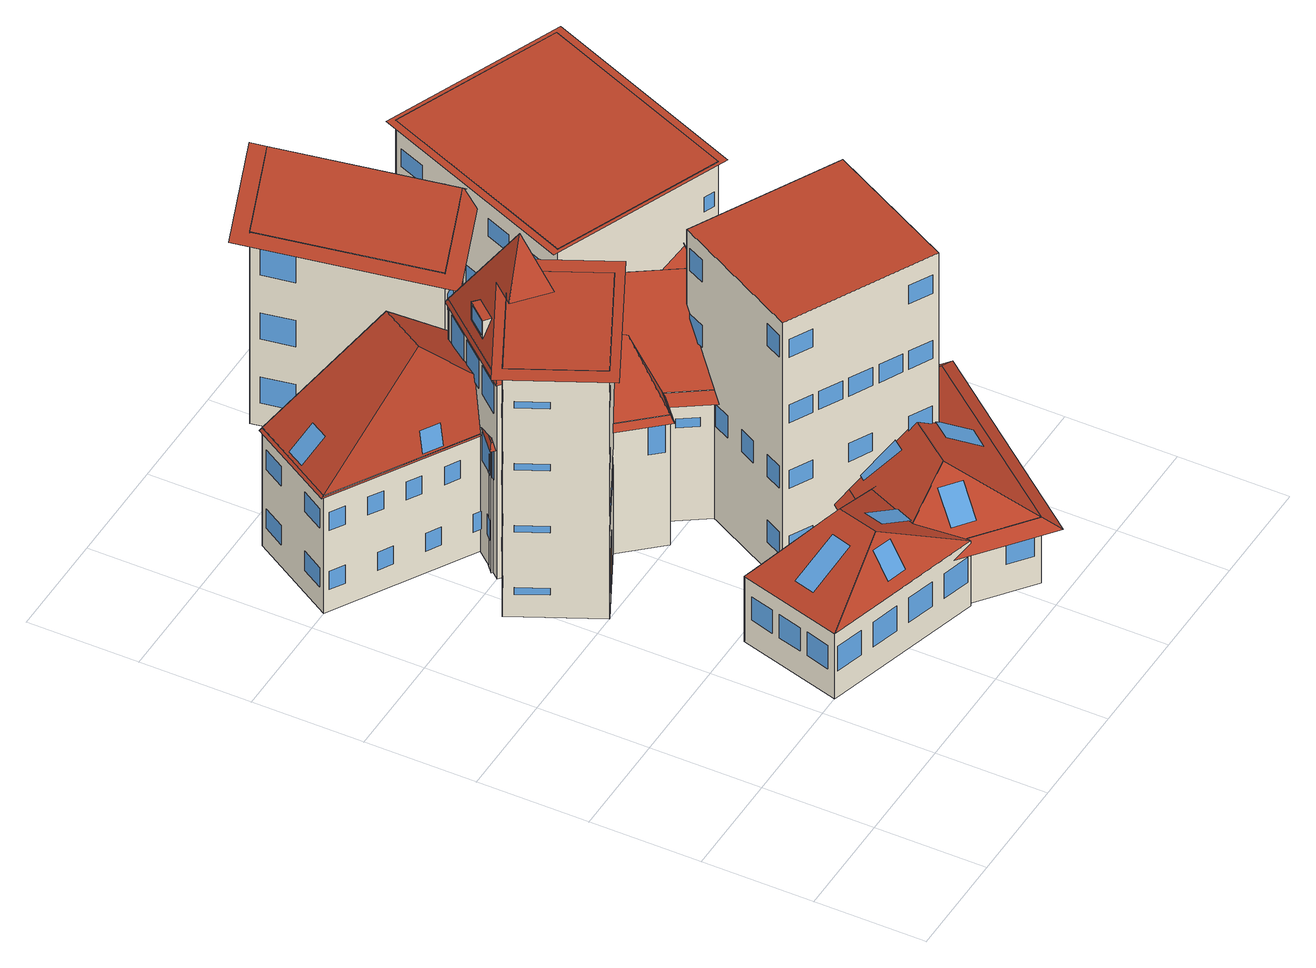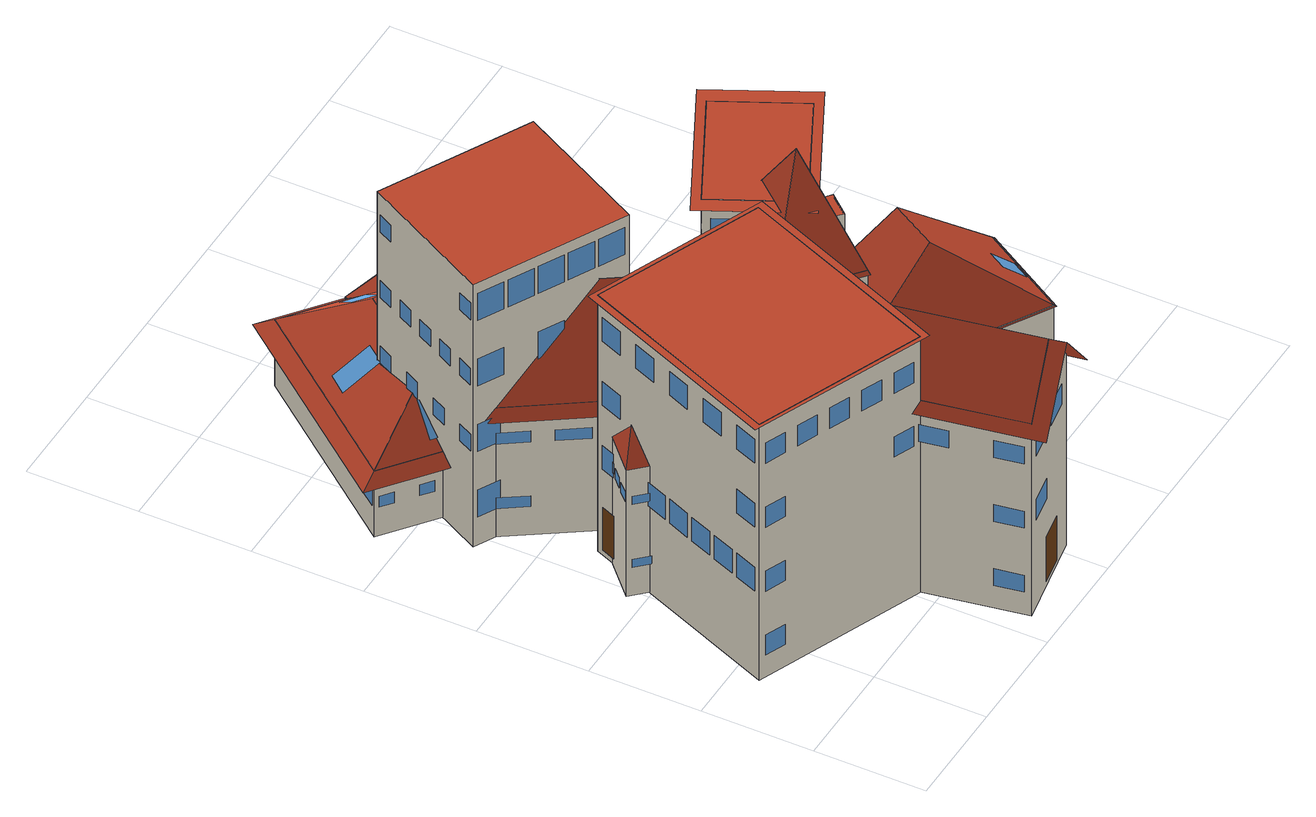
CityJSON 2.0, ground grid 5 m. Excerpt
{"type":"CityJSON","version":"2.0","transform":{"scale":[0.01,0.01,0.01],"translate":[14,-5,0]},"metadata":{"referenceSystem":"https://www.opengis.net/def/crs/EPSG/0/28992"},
"CityObjects":{
"building1":{"type":"Building","attributes":{"roofType":"Hipped"},"geometry":[{"type":"MultiSurface","lod":"3","boundaries":[[[0,1,2,3]],[[4,5,6,7],[8,9,10,11]],[[8,11,10,9]],[[5,4,12,13],[14,15,16,17]],[[14,17,16,15]],[[4,7,12],[18,19,20,21]],[[18,21,20,19]],[[5,13,6],[22,23,24,25]],[[22,25,24,23]],[[0,3,12,7],[26,27,28,29],[30,31,32,33],[34,35,36,37],[38,39,40,41]],[[26,29,28,27]],[[30,33,32,31]],[[34,37,36,35]],[[38,41,40,39]],[[3,2,13,12],[42,43,44,45]],[[42,45,44,43]],[[2,1,6,13],[46,47,48,49],[50,51,52,53],[54,55,56,57],[58,59,60,61],[62,63,64,65],[66,67,68,69]],[[46,49,48,47]],[[50,53,52,51]],[[54,57,56,55]],[[58,61,60,59]],[[62,65,64,63]],[[66,69,68,67]],[[1,0,7,6],[70,71,72,73],[74,75,76,77],[78,79,80,81]],[[70,73,72,71]],[[74,77,76,75]],[[78,81,80,79]]],"semantics":{"surfaces":[{"type":"GroundSurface"},{"type":"RoofSurface"},{"type":"Window"},{"type":"WallSurface"},{"type":"Door"}],"values":[0,1,2,1,2,1,2,1,2,3,2,2,2,2,3,4,3,2,2,2,2,2,2,3,2,2,2]}}]},
"building2":{"type":"Building","attributes":{"roofType":"Flat"},"geometry":[{"type":"MultiSurface","lod":"3","boundaries":[[[82,83,84,85]],[[86,87,88,89]],[[82,85,87,86],[90,91,92,93],[94,95,96,97],[98,99,100,101],[102,103,104,105],[106,107,108,109],[110,111,112,113],[114,115,116,117],[118,119,120,121],[122,123,124,125],[126,127,128,129],[130,131,132,133],[134,135,136,137]],[[90,93,92,91]],[[94,97,96,95]],[[98,101,100,99]],[[102,105,104,103]],[[106,109,108,107]],[[110,113,112,111]],[[114,117,116,115]],[[118,121,120,119]],[[122,125,124,123]],[[126,129,128,127]],[[130,133,132,131]],[[134,137,136,135]],[[85,84,88,87],[138,139,140,141],[142,143,144,145],[146,147,148,149],[150,151,152,153],[154,155,156,157],[158,159,160,161],[162,163,164,165],[166,167,168,169]],[[138,141,140,139]],[[142,145,144,143]],[[146,149,148,147]],[[150,153,152,151]],[[154,157,156,155]],[[158,161,160,159]],[[162,165,164,163]],[[166,169,168,167]],[[84,83,89,88],[170,171,172,173],[174,175,176,177],[178,179,180,181],[182,183,184,185],[186,187,188,189],[190,191,192,193],[194,195,196,197],[198,199,200,201],[202,203,204,205],[206,207,208,209]],[[170,173,172,171]],[[174,177,176,175]],[[178,181,180,179]],[[182,185,184,183]],[[186,189,188,187]],[[190,193,192,191]],[[194,197,196,195]],[[198,201,200,199]],[[202,205,204,203]],[[206,209,208,207]],[[83,82,86,89],[210,211,212,213],[214,215,216,217],[218,219,220,221],[222,223,224,225]],[[210,213,212,211]],[[214,217,216,215]],[[218,221,220,219]],[[222,225,224,223]],[[226,227,228,229],[86,89,88,87]]],"semantics":{"surfaces":[{"type":"GroundSurface"},{"type":"RoofSurface"},{"type":"WallSurface"},{"type":"Door"},{"type":"Window"}],"values":[0,1,2,3,4,4,4,4,4,4,4,4,4,4,4,2,4,4,4,4,4,4,4,4,2,4,4,4,4,4,4,4,4,4,4,2,4,4,4,4,1]}}]},
"building3":{"type":"Building","attributes":{"roofType":"Hipped"},"geometry":[{"type":"MultiSurface","lod":"3","boundaries":[[[230,231,232,233]],[[234,235,236,237],[238,239,240,241]],[[238,241,240,239]],[[235,234,242,243],[244,245,246,247]],[[244,247,246,245]],[[234,237,242],[248,249,250,251]],[[248,251,250,249]],[[235,243,236],[252,253,254,255]],[[252,255,254,253]],[[230,233,242,237],[256,257,258,259],[260,261,262,263],[264,265,266,267],[268,269,270,271],[272,273,274,275],[276,277,278,279],[280,281,282,283],[284,285,286,287],[288,289,290,291],[292,293,294,295],[296,297,298,299]],[[256,259,258,257]],[[260,263,262,261]],[[264,267,266,265]],[[268,271,270,269]],[[272,275,274,273]],[[276,279,278,277]],[[280,283,282,281]],[[284,287,286,285]],[[288,291,290,289]],[[292,295,294,293]],[[296,299,298,297]],[[233,232,243,242],[300,301,302,303],[304,305,306,307]],[[300,303,302,301]],[[304,307,306,305]],[[232,231,236,243],[308,309,310,311],[312,313,314,315],[316,317,318,319]],[[308,311,310,309]],[[312,315,314,313]],[[316,319,318,317]],[[231,230,237,236],[320,321,322,323],[324,325,326,327],[328,329,330,331],[332,333,334,335]],[[320,323,322,321]],[[324,327,326,325]],[[328,331,330,329]],[[332,335,334,333]],[[336,337,242,237]],[[337,338,243,242]],[[339,236,243,338]],[[336,237,236,339]]],"semantics":{"surfaces":[{"type":"GroundSurface"},{"type":"RoofSurface"},{"type":"Window"},{"type":"WallSurface"},{"type":"Door"}],"values":[0,1,2,1,2,1,2,1,2,3,2,2,2,2,2,2,2,2,2,2,2,3,4,2,3,2,2,2,3,2,2,2,2,1,1,1,1]}}]},
"building4":{"type":"Building","attributes":{"roofType":"Pyramidal"},"children":["building4-1","building4-2"],"geometry":[{"type":"MultiSurface","lod":"3","boundaries":[[[340,341,342,343]],[[344,345,346],[347,348,349,350]],[[344,351,352],[353,354,355,356]],[[344,346,351]],[[344,352,345]],[[340,343,351,346],[357,358,359,360],[361,362,363,364],[365,366,367,368],[369,370,371,372],[373,374,375,376],[377,378,379,380],[381,382,383,384]],[[357,360,359,358]],[[361,364,363,362]],[[365,368,367,366]],[[369,372,371,370]],[[373,376,375,374]],[[377,380,379,378]],[[381,384,383,382]],[[343,342,352,351],[385,386,387,388],[389,390,391,392],[393,394,395,396],[397,398,399,400],[401,402,403,404],[405,406,407,408],[409,410,411,412],[413,414,415,416],[417,418,419,420]],[[385,388,387,386]],[[389,392,391,390]],[[393,396,395,394]],[[397,400,399,398]],[[401,404,403,402]],[[405,408,407,406]],[[409,412,411,410]],[[413,416,415,414]],[[417,420,419,418]],[[342,341,345,352],[421,422,423,424],[425,426,427,428],[429,430,431,432],[433,434,435,436]],[[421,424,423,422]],[[425,428,427,426]],[[429,432,431,430]],[[433,436,435,434]],[[341,340,346,345],[437,438,439,440],[441,442,443,444],[445,446,447,448],[449,450,451,452],[453,454,455,456],[457,458,459,460],[461,462,463,464]],[[437,440,439,438]],[[441,444,443,442]],[[445,448,447,446]],[[449,452,451,450]],[[453,456,455,454]],[[457,460,459,458]],[[461,464,463,462]],[[465,466,351,346]],[[466,467,352,351]],[[468,345,352,467]],[[465,346,345,468]]],"semantics":{"surfaces":[{"type":"GroundSurface"},{"type":"RoofSurface"},{"type":"WallSurface"},{"type":"Window"},{"type":"Door"}],"values":[0,1,1,1,1,2,3,3,3,3,3,3,3,2,3,3,3,3,3,3,3,3,3,2,3,3,3,3,2,4,3,3,3,3,3,3,1,1,1,1]}}]},
"building4-1":{"type":"BuildingInstallation","attributes":{"relationToConstruction":"outside"},"parents":["building4"],"geometry":[{"type":"MultiSurface","lod":"3","boundaries":[[[353,356,469]],[[353,469,470,354]],[[470,355,354]],[[469,356,355,470],[471,472,473,474]],[[471,474,473,472]]],"semantics":{"surfaces":[{"type":"WallSurface"},{"type":"RoofSurface"},{"type":"Window"}],"values":[0,1,0,0,2]}}]},
"building4-2":{"type":"BuildingInstallation","attributes":{"relationToConstruction":"outside"},"parents":["building4"],"geometry":[{"type":"MultiSurface","lod":"3","boundaries":[[[347,350,475]],[[347,475,476,348]],[[476,349,348]],[[475,350,349,476],[477,478,479,480]],[[477,480,479,478]]],"semantics":{"surfaces":[{"type":"WallSurface"},{"type":"RoofSurface"},{"type":"Window"}],"values":[0,1,0,0,2]}}]},
"building5":{"type":"Building","attributes":{"roofType":"Hipped"},"geometry":[{"type":"MultiSurface","lod":"3","boundaries":[[[481,482,483,484]],[[485,486,487,488],[489,490,491,492]],[[489,492,491,490]],[[486,485,493,494],[495,496,497,498]],[[495,498,497,496]],[[485,488,493],[499,500,501,502]],[[499,502,501,500]],[[486,494,487],[503,504,505,506]],[[503,506,505,504]],[[481,484,493,488],[507,508,509,510],[511,512,513,514],[515,516,517,518],[519,520,521,522],[523,524,525,526],[527,528,529,530],[531,532,533,534],[535,536,537,538]],[[507,510,509,508]],[[511,514,513,512]],[[515,518,517,516]],[[519,522,521,520]],[[523,526,525,524]],[[527,530,529,528]],[[531,534,533,532]],[[535,538,537,536]],[[484,483,494,493],[539,540,541,542],[543,544,545,546],[547,548,549,550],[551,552,553,554],[555,556,557,558],[559,560,561,562],[563,564,565,566]],[[539,542,541,540]],[[543,546,545,544]],[[547,550,549,548]],[[551,554,553,552]],[[555,558,557,556]],[[559,562,561,560]],[[563,566,565,564]],[[483,482,487,494],[567,568,569,570],[571,572,573,574],[575,576,577,578],[579,580,581,582],[583,584,585,586],[587,588,589,590],[591,592,593,594],[595,596,597,598]],[[567,570,569,568]],[[571,574,573,572]],[[575,578,577,576]],[[579,582,581,580]],[[583,586,585,584]],[[587,590,589,588]],[[591,594,593,592]],[[595,598,597,596]],[[482,481,488,487],[599,600,601,602],[603,604,605,606],[607,608,609,610]],[[599,602,601,600]],[[603,606,605,604]],[[607,610,609,608]],[[611,612,493,488]],[[612,613,494,493]],[[614,487,494,613]],[[611,488,487,614]]],"semantics":{"surfaces":[{"type":"GroundSurface"},{"type":"RoofSurface"},{"type":"Window"},{"type":"WallSurface"},{"type":"Door"}],"values":[0,1,2,1,2,1,2,1,2,3,2,2,2,2,2,2,2,2,3,2,2,2,2,2,2,2,3,2,2,2,2,2,2,2,2,3,4,2,2,1,1,1,1]}}]},
"building6":{"type":"Building","attributes":{"roofType":"Hipped"},"geometry":[{"type":"MultiSurface","lod":"3","boundaries":[[[615,616,617,618]],[[619,620,621,622],[623,624,625,626]],[[623,626,625,624]],[[620,619,627,628],[629,630,631,632]],[[629,632,631,630]],[[619,622,627],[633,634,635,636]],[[633,636,635,634]],[[620,628,621],[637,638,639,640]],[[637,640,639,638]],[[615,618,627,622],[641,642,643,644],[645,646,647,648]],[[641,644,643,642]],[[645,648,647,646]],[[618,617,628,627],[649,650,651,652],[653,654,655,656],[657,658,659,660],[661,662,663,664],[665,666,667,668],[669,670,671,672]],[[649,652,651,650]],[[653,656,655,654]],[[657,660,659,658]],[[661,664,663,662]],[[665,668,667,666]],[[669,672,671,670]],[[617,616,621,628],[673,674,675,676],[677,678,679,680],[681,682,683,684],[685,686,687,688]],[[673,676,675,674]],[[677,680,679,678]],[[681,684,683,682]],[[685,688,687,686]],[[616,615,622,621],[689,690,691,692]],[[689,692,691,690]],[[693,694,627,622]],[[694,695,628,627]],[[696,621,628,695]],[[693,622,621,696]]],"semantics":{"surfaces":[{"type":"GroundSurface"},{"type":"RoofSurface"},{"type":"Window"},{"type":"WallSurface"},{"type":"Door"}],"values":[0,1,2,1,2,1,2,1,2,3,2,2,3,2,2,2,2,2,2,3,2,2,2,2,3,4,1,1,1,1]}}]},
"building7":{"type":"Building","attributes":{"roofType":"Flat"},"geometry":[{"type":"MultiSurface","lod":"3","boundaries":[[[697,698,699,700]],[[701,702,703,704]],[[697,700,702,701],[705,706,707,708],[709,710,711,712],[713,714,715,716],[717,718,719,720],[721,722,723,724],[725,726,727,728],[729,730,731,732],[733,734,735,736],[737,738,739,740],[741,742,743,744],[745,746,747,748],[749,750,751,752]],[[705,708,707,706]],[[709,712,711,710]],[[713,716,715,714]],[[717,720,719,718]],[[721,724,723,722]],[[725,728,727,726]],[[729,732,731,730]],[[733,736,735,734]],[[737,740,739,738]],[[741,744,743,742]],[[745,748,747,746]],[[749,752,751,750]],[[700,699,703,702],[753,754,755,756],[757,758,759,760],[761,762,763,764],[765,766,767,768],[769,770,771,772],[773,774,775,776],[777,778,779,780],[781,782,783,784],[785,786,787,788],[789,790,791,792],[793,794,795,796],[797,798,799,800]],[[753,756,755,754]],[[757,760,759,758]],[[761,764,763,762]],[[765,768,767,766]],[[769,772,771,770]],[[773,776,775,774]],[[777,780,779,778]],[[781,784,783,782]],[[785,788,787,786]],[[789,792,791,790]],[[793,796,795,794]],[[797,800,799,798]],[[699,698,704,703],[801,802,803,804],[805,806,807,808],[809,810,811,812],[813,814,815,816],[817,818,819,820],[821,822,823,824],[825,826,827,828],[829,830,831,832],[833,834,835,836],[837,838,839,840],[841,842,843,844],[845,846,847,848]],[[801,804,803,802]],[[805,808,807,806]],[[809,812,811,810]],[[813,816,815,814]],[[817,820,819,818]],[[821,824,823,822]],[[825,828,827,826]],[[829,832,831,830]],[[833,836,835,834]],[[837,840,839,838]],[[841,844,843,842]],[[845,848,847,846]],[[698,697,701,704],[849,850,851,852],[853,854,855,856],[857,858,859,860],[861,862,863,864],[865,866,867,868],[869,870,871,872],[873,874,875,876],[877,878,879,880],[881,882,883,884]],[[849,852,851,850]],[[853,856,855,854]],[[857,860,859,858]],[[861,864,863,862]],[[865,868,867,866]],[[869,872,871,870]],[[873,876,875,874]],[[877,880,879,878]],[[881,884,883,882]]],"semantics":{"surfaces":[{"type":"GroundSurface"},{"type":"RoofSurface"},{"type":"WallSurface"},{"type":"Window"},{"type":"Door"}],"values":[0,1,2,3,3,3,3,3,3,3,3,3,3,3,3,2,4,3,3,3,3,3,3,3,3,3,3,3,2,3,3,3,3,3,3,3,3,3,3,3,3,2,3,3,3,3,3,3,3,3,3]}}]},
"building8":{"type":"Building","attributes":{"roofType":"Gabled"},"geometry":[{"type":"MultiSurface","lod":"3","boundaries":[[[885,886,887,888]],[[889,890,891,892]],[[890,889,893,894]],[[892,885,888,893,889],[895,896,897,898],[899,900,901,902],[903,904,905,906],[907,908,909,910]],[[895,898,897,896]],[[899,902,901,900]],[[903,906,905,904]],[[907,910,909,908]],[[893,888,887,894],[911,912,913,914],[915,916,917,918],[919,920,921,922],[923,924,925,926],[927,928,929,930]],[[911,914,913,912]],[[915,918,917,916]],[[919,922,921,920]],[[923,926,925,924]],[[927,930,929,928]],[[894,887,886,891,890],[931,932,933,934],[935,936,937,938],[939,940,941,942]],[[931,934,933,932]],[[935,938,937,936]],[[939,942,941,940]],[[891,886,885,892],[943,944,945,946],[947,948,949,950],[951,952,953,954],[955,956,957,958],[959,960,961,962]],[[943,946,945,944]],[[947,950,949,948]],[[951,954,953,952]],[[955,958,957,956]],[[959,962,961,960]],[[889,963,964,965,966,890,894,893]],[[890,966,967,968,963,889,892,891]]],"semantics":{"surfaces":[{"type":"GroundSurface"},{"type":"RoofSurface"},{"type":"WallSurface"},{"type":"Window"},{"type":"Door"}],"values":[0,1,1,2,3,3,3,3,2,3,3,3,3,3,2,3,3,3,2,4,3,3,3,3,1,1]}}]},
"building9":{"type":"Building","attributes":{"roofType":"Gabled"},"geometry":[{"type":"MultiSurface","lod":"3","boundaries":[[[969,970,971,972]],[[973,974,975,976]],[[974,973,977,978]],[[976,969,972,977,973],[979,980,981,982],[983,984,985,986],[987,988,989,990],[991,992,993,994],[995,996,997,998],[999,1000,1001,1002],[1003,1004,1005,1006],[1007,1008,1009,1010],[1011,1012,1013,1014],[1015,1016,1017,1018]],[[979,982,981,980]],[[983,986,985,984]],[[987,990,989,988]],[[991,994,993,992]],[[995,998,997,996]],[[999,1002,1001,1000]],[[1003,1006,1005,1004]],[[1007,1010,1009,1008]],[[1011,1014,1013,1012]],[[1015,1018,1017,1016]],[[977,972,971,978],[1019,1020,1021,1022],[1023,1024,1025,1026],[1027,1028,1029,1030],[1031,1032,1033,1034],[1035,1036,1037,1038],[1039,1040,1041,1042],[1043,1044,1045,1046]],[[1019,1022,1021,1020]],[[1023,1026,1025,1024]],[[1027,1030,1029,1028]],[[1031,1034,1033,1032]],[[1035,1038,1037,1036]],[[1039,1042,1041,1040]],[[1043,1046,1045,1044]],[[978,971,970,975,974],[1047,1048,1049,1050],[1051,1052,1053,1054],[1055,1056,1057,1058],[1059,1060,1061,1062]],[[1047,1050,1049,1048]],[[1051,1054,1053,1052]],[[1055,1058,1057,1056]],[[1059,1062,1061,1060]],[[975,970,969,976],[1063,1064,1065,1066],[1067,1068,1069,1070],[1071,1072,1073,1074]],[[1063,1066,1065,1064]],[[1067,1070,1069,1068]],[[1071,1074,1073,1072]],[[973,1075,1076,1077,1078,974,978,977]],[[974,1078,1079,1080,1075,973,976,975]]],"semantics":{"surfaces":[{"type":"GroundSurface"},{"type":"RoofSurface"},{"type":"WallSurface"},{"type":"Window"},{"type":"Door"}],"values":[0,1,1,2,3,3,3,3,3,3,3,3,3,3,2,3,3,3,3,3,3,3,2,4,3,3,3,2,3,3,3,1,1]}}]},
"building10":{"type":"Building","attributes":{"roofType":"Hipped"},"children":["building10-1","building10-2","building10-3","building10-4"],"geometry":[{"type":"MultiSurface","lod":"3","boundaries":[[[1081,1082,1083,1084]],[[1085,1086,1087,1088],[1089,1090,1091,1092]],[[1086,1085,1093,1094],[1095,1096,1097,1098],[1099,1100,1101,1102]],[[1085,1088,1093],[1103,1104,1105,1106]],[[1086,1094,1087],[1107,1108,1109,1110]],[[1081,1084,1093,1088],[1111,1112,1113,1114],[1115,1116,1117,1118],[1119,1120,1121,1122],[1123,1124,1125,1126],[1127,1128,1129,1130],[1131,1132,1133,1134],[1135,1136,1137,1138],[1139,1140,1141,1142]],[[1111,1114,1113,1112]],[[1115,1118,1117,1116]],[[1119,1122,1121,1120]],[[1123,1126,1125,1124]],[[1127,1130,1129,1128]],[[1131,1134,1133,1132]],[[1135,1138,1137,1136]],[[1139,1142,1141,1140]],[[1084,1083,1094,1093],[1143,1144,1145,1146],[1147,1148,1149,1150],[1151,1152,1153,1154]],[[1143,1146,1145,1144]],[[1147,1150,1149,1148]],[[1151,1154,1153,1152]],[[1083,1082,1087,1094],[1155,1156,1157,1158],[1159,1160,1161,1162]],[[1155,1158,1157,1156]],[[1159,1162,1161,1160]],[[1082,1081,1088,1087],[1163,1164,1165,1166],[1167,1168,1169,1170],[1171,1172,1173,1174]],[[1163,1166,1165,1164]],[[1167,1170,1169,1168]],[[1171,1174,1173,1172]]],"semantics":{"surfaces":[{"type":"GroundSurface"},{"type":"RoofSurface"},{"type":"WallSurface"},{"type":"Window"},{"type":"Door"}],"values":[0,1,1,1,1,2,3,3,3,3,3,3,3,3,2,3,3,3,2,3,3,2,4,3,3]}}]},
"building10-1":{"type":"BuildingInstallation","attributes":{"relationToConstruction":"outside"},"parents":["building10"],"geometry":[{"type":"MultiSurface","lod":"3","boundaries":[[[1095,1098,1175]],[[1095,1175,1176,1096]],[[1176,1097,1096]],[[1175,1098,1097,1176],[1177,1178,1179,1180]],[[1177,1180,1179,1178]]],"semantics":{"surfaces":[{"type":"WallSurface"},{"type":"RoofSurface"},{"type":"Window"}],"values":[0,1,0,0,2]}}]},
"building10-2":{"type":"BuildingInstallation","attributes":{"relationToConstruction":"outside"},"parents":["building10"],"geometry":[{"type":"MultiSurface","lod":"3","boundaries":[[[1089,1092,1181]],[[1089,1181,1182,1090]],[[1182,1091,1090]],[[1181,1092,1091,1182],[1183,1184,1185,1186]],[[1183,1186,1185,1184]]],"semantics":{"surfaces":[{"type":"WallSurface"},{"type":"RoofSurface"},{"type":"Window"}],"values":[0,1,0,0,2]}}]},
"building10-3":{"type":"BuildingInstallation","attributes":{"relationToConstruction":"outside"},"parents":["building10"],"geometry":[{"type":"MultiSurface","lod":"3","boundaries":[[[1103,1106,1187]],[[1103,1187,1188,1104]],[[1188,1105,1104]],[[1187,1106,1105,1188],[1189,1190,1191,1192]],[[1189,1192,1191,1190]]],"semantics":{"surfaces":[{"type":"WallSurface"},{"type":"RoofSurface"},{"type":"Window"}],"values":[0,1,0,0,2]}}]},
"building10-4":{"type":"BuildingInstallation","attributes":{"relationToConstruction":"outside"},"parents":["building10"],"geometry":[{"type":"MultiSurface","lod":"3","boundaries":[[[1107,1110,1193]],[[1107,1193,1194,1108]],[[1194,1109,1108]],[[1193,1110,1109,1194],[1195,1196,1197,1198]],[[1195,1198,1197,1196]]],"semantics":{"surfaces":[{"type":"WallSurface"},{"type":"RoofSurface"},{"type":"Window"}],"values":[0,1,0,0,2]}}]},
"building11":{"type":"Building","attributes":{"roofType":"Flat"},"geometry":[{"type":"MultiSurface","lod":"3","boundaries":[[[1199,1200,1201,1202]],[[1203,1204,1205,1206]],[[1199,1202,1204,1203],[1207,1208,1209,1210],[1211,1212,1213,1214],[1215,1216,1217,1218],[1219,1220,1221,1222],[1223,1224,1225,1226],[1227,1228,1229,1230],[1231,1232,1233,1234],[1235,1236,1237,1238],[1239,1240,1241,1242],[1243,1244,1245,1246],[1247,1248,1249,1250],[1251,1252,1253,1254],[1255,1256,1257,1258],[1259,1260,1261,1262],[1263,1264,1265,1266],[1267,1268,1269,1270],[1271,1272,1273,1274],[1275,1276,1277,1278],[1279,1280,1281,1282],[1283,1284,1285,1286],[1287,1288,1289,1290],[1291,1292,1293,1294],[1295,1296,1297,1298],[1299,1300,1301,1302],[1303,1304,1305,1306],[1307,1308,1309,1310],[1311,1312,1313,1314],[1315,1316,1317,1318],[1319,1320,1321,1322]],[[1207,1210,1209,1208]],[[1211,1214,1213,1212]],[[1215,1218,1217,1216]],[[1219,1222,1221,1220]],[[1223,1226,1225,1224]],[[1227,1230,1229,1228]],[[1231,1234,1233,1232]],[[1235,1238,1237,1236]],[[1239,1242,1241,1240]],[[1243,1246,1245,1244]],[[1247,1250,1249,1248]],[[1251,1254,1253,1252]],[[1255,1258,1257,1256]],[[1259,1262,1261,1260]],[[1263,1266,1265,1264]],[[1267,1270,1269,1268]],[[1271,1274,1273,1272]],[[1275,1278,1277,1276]],[[1279,1282,1281,1280]],[[1283,1286,1285,1284]],[[1287,1290,1289,1288]],[[1291,1294,1293,1292]],[[1295,1298,1297,1296]],[[1299,1302,1301,1300]],[[1303,1306,1305,1304]],[[1307,1310,1309,1308]],[[1311,1314,1313,1312]],[[1315,1318,1317,1316]],[[1319,1322,1321,1320]],[[1202,1201,1205,1204],[1323,1324,1325,1326],[1327,1328,1329,1330],[1331,1332,1333,1334],[1335,1336,1337,1338],[1339,1340,1341,1342],[1343,1344,1345,1346],[1347,1348,1349,1350],[1351,1352,1353,1354],[1355,1356,1357,1358],[1359,1360,1361,1362],[1363,1364,1365,1366],[1367,1368,1369,1370],[1371,1372,1373,1374],[1375,1376,1377,1378],[1379,1380,1381,1382]],[[1323,1326,1325,1324]],[[1327,1330,1329,1328]],[[1331,1334,1333,1332]],[[1335,1338,1337,1336]],[[1339,1342,1341,1340]],[[1343,1346,1345,1344]],[[1347,1350,1349,1348]],[[1351,1354,1353,1352]],[[1355,1358,1357,1356]],[[1359,1362,1361,1360]],[[1363,1366,1365,1364]],[[1367,1370,1369,1368]],[[1371,1374,1373,1372]],[[1375,1378,1377,1376]],[[1379,1382,1381,1380]],[[1201,1200,1206,1205],[1383,1384,1385,1386],[1387,1388,1389,1390],[1391,1392,1393,1394],[1395,1396,1397,1398],[1399,1400,1401,1402],[1403,1404,1405,1406],[1407,1408,1409,1410],[1411,1412,1413,1414],[1415,1416,1417,1418]],[[1383,1386,1385,1384]],[[1387,1390,1389,1388]],[[1391,1394,1393,1392]],[[1395,1398,1397,1396]],[[1399,1402,1401,1400]],[[1403,1406,1405,1404]],[[1407,1410,1409,1408]],[[1411,1414,1413,1412]],[[1415,1418,1417,1416]],[[1200,1199,1203,1206],[1419,1420,1421,1422],[1423,1424,1425,1426],[1427,1428,1429,1430],[1431,1432,1433,1434],[1435,1436,1437,1438],[1439,1440,1441,1442],[1443,1444,1445,1446],[1447,1448,1449,1450],[1451,1452,1453,1454],[1455,1456,1457,1458],[1459,1460,1461,1462],[1463,1464,1465,1466],[1467,1468,1469,1470],[1471,1472,1473,1474],[1475,1476,1477,1478],[1479,1480,1481,1482],[1483,1484,1485,1486]],[[1419,1422,1421,1420]],[[1423,1426,1425,1424]],[[1427,1430,1429,1428]],[[1431,1434,1433,1432]],[[1435,1438,1437,1436]],[[1439,1442,1441,1440]],[[1443,1446,1445,1444]],[[1447,1450,1449,1448]],[[1451,1454,1453,1452]],[[1455,1458,1457,1456]],[[1459,1462,1461,1460]],[[1463,1466,1465,1464]],[[1467,1470,1469,1468]],[[1471,1474,1473,1472]],[[1475,1478,1477,1476]],[[1479,1482,1481,1480]],[[1483,1486,1485,1484]],[[1487,1488,1489,1490],[1203,1206,1205,1204]]],"semantics":{"surfaces":[{"type":"GroundSurface"},{"type":"RoofSurface"},{"type":"WallSurface"},{"type":"Window"},{"type":"Door"}],"values":[0,1,2,3,3,3,3,3,3,3,3,3,3,3,3,3,3,3,3,3,3,3,3,3,3,3,3,3,3,3,3,3,2,4,3,3,3,3,3,3,3,3,3,3,3,3,3,3,2,3,3,3,3,3,3,3,3,3,2,3,3,3,3,3,3,3,3,3,3,3,3,3,3,3,3,3,1]}}]}
},
"vertices":[
[600,500,0],[733,972,0],[1470,764,0],[1337,292,0],[1009,538,539],[1062,726,539],[733,972,339],[600,500,339],[961,703,492],[935,610,492],[733,667,382],[759,760,382],[1337,292,339],[1470,764,339],[1109,562,492],[1135,654,492],[1338,597,382],[1312,504,382],[953,518,492],[1045,492,492],[1023,414,382],[931,440,382],[1117,747,492],[1025,773,492],[1047,851,382],[1139,824,382],[616,495,134],[616,495,262],[744,459,262],[744,459,134],[809,441,134],[809,441,262],[937,405,262],[937,405,134],[1001,387,134],[1001,387,262],[1129,351,262],[1129,351,134],[1194,333,134],[1194,333,262],[1322,297,262],[1322,297,134],[1378,437,21],[1378,437,218],[1413,563,218],[1413,563,21],[1449,770,134],[1449,770,232],[1381,789,232],[1381,789,134],[1324,805,134],[1324,805,232],[1255,825,232],[1255,825,134],[1199,840,134],[1199,840,232],[1130,860,232],[1130,860,134],[1074,876,134],[1074,876,232],[1005,895,232],[1005,895,134],[948,911,134],[948,911,232],[880,930,232],[880,930,134],[823,946,134],[823,946,232],[755,965,232],[755,965,134],[723,935,134],[723,935,256],[692,826,256],[692,826,134],[682,790,134],[682,790,256],[651,681,256],[651,681,134],[641,644,134],[641,644,256],[610,536,256],[610,536,134],
[600,1500,0],[414,1876,0],[936,2134,0],[1122,1758,0],[600,1500,1292],[1122,1758,1292],[936,2134,1292],[414,1876,1292],[721,1560,21],[721,1560,219],[850,1624,219],[850,1624,21],[616,1508,441],[616,1508,487],[684,1542,487],[684,1542,441],[700,1550,441],[700,1550,487],[769,1583,487],[769,1583,441],[785,1591,441],[785,1591,487],[853,1625,487],[853,1625,441],[869,1633,441],[869,1633,487],[937,1667,487],[937,1667,441],[953,1675,441],[953,1675,487],[1021,1708,487],[1021,1708,441],[1037,1716,441],[1037,1716,487],[1106,1750,487],[1106,1750,441],[616,1508,764],[616,1508,810],[684,1542,810],[684,1542,764],[616,1508,1087],[616,1508,1133],[684,1542,1133],[684,1542,1087],[757,1578,1087],[757,1578,1133],[825,1611,1133],[825,1611,1087],[898,1647,1087],[898,1647,1133],[966,1681,1133],[966,1681,1087],[1038,1717,1087],[1038,1717,1133],[1106,1750,1133],[1106,1750,1087],[1105,1791,118],[1105,1791,223],[1065,1873,223],[1065,1873,118],[993,2019,118],[993,2019,223],[952,2100,223],[952,2100,118],[1105,1791,441],[1105,1791,546],[1065,1873,546],[1065,1873,441],[1105,1791,764],[1105,1791,869],[1065,1873,869],[1065,1873,764],[1049,1905,764],[1049,1905,869],[1009,1987,869],[1009,1987,764],[993,2019,764],[993,2019,869],[952,2100,869],[952,2100,764],[1105,1791,1087],[1105,1791,1192],[1065,1873,1192],[1065,1873,1087],[993,2019,1087],[993,2019,1192],[952,2100,1192],[952,2100,1087],[904,2118,118],[904,2118,231],[813,2073,231],[813,2073,118],[537,1936,118],[537,1936,231],[446,1891,231],[446,1891,118],[904,2118,441],[904,2118,554],[813,2073,554],[813,2073,441],[720,2027,441],[720,2027,554],[629,1982,554],[629,1982,441],[536,1936,441],[536,1936,554],[446,1891,554],[446,1891,441],[904,2118,764],[904,2118,877],[813,2073,877],[813,2073,764],[537,1936,764],[537,1936,877],[446,1891,877],[446,1891,764],[904,2118,1087],[904,2118,1200],[813,2073,1200],[813,2073,1087],[720,2027,1087],[720,2027,1200],[629,1982,1200],[629,1982,1087],[536,1936,1087],[536,1936,1200],[446,1891,1200],[446,1891,1087],[435,1834,118],[435,1834,152],[497,1708,152],[497,1708,118],[435,1834,441],[435,1834,475],[497,1708,475],[497,1708,441],[435,1834,764],[435,1834,798],[497,1708,798],[497,1708,764],[435,1834,1087],[435,1834,1121],[497,1708,1121],[497,1708,1087],[556,1433,1292],[1202,1752,1292],[980,2201,1292],[334,1882,1292],
[100,2500,0],[340,2904,0],[1199,2394,0],[959,1990,0],[587,2341,1079],[712,2552,1079],[340,2904,614],[100,2500,614],[347,2682,725],[299,2602,725],[206,2657,624],[253,2737,624],[959,1990,614],[1199,2394,614],[952,2212,725],[1000,2292,725],[1093,2237,624],[1046,2157,624],[503,2292,725],[583,2244,725],[571,2223,624],[491,2271,624],[796,2602,725],[716,2650,725],[728,2670,624],[808,2623,624],[121,2487,114],[121,2487,208],[183,2450,208],[183,2450,114],[310,2375,114],[310,2375,208],[372,2338,208],[372,2338,114],[498,2263,114],[498,2263,208],[560,2227,208],[560,2227,114],[686,2152,114],[686,2152,208],[748,2115,208],[748,2115,114],[875,2040,114],[875,2040,208],[936,2003,208],[936,2003,114],[121,2487,421],[121,2487,515],[183,2450,515],[183,2450,421],[272,2398,421],[272,2398,515],[334,2361,515],[334,2361,421],[422,2308,421],[422,2308,515],[484,2272,515],[484,2272,421],[573,2219,421],[573,2219,515],[635,2182,515],[635,2182,421],[723,2130,421],[723,2130,515],[785,2093,515],[785,2093,421],[874,2040,421],[874,2040,515],[936,2003,515],[936,2003,421],[1033,2114,13],[1033,2114,203],[1094,2217,203],[1094,2217,13],[973,2013,421],[973,2013,474],[1015,2085,474],[1015,2085,421],[1168,2412,114],[1168,2412,221],[1061,2475,221],[1061,2475,114],[478,2822,114],[478,2822,221],[371,2886,221],[371,2886,114],[1168,2412,421],[1168,2412,528],[1061,2475,528],[1061,2475,421],[324,2877,114],[324,2877,214],[265,2778,214],[265,2778,114],[175,2626,114],[175,2626,214],[116,2527,214],[116,2527,114],[324,2877,421],[324,2877,521],[265,2778,521],[265,2778,421],[175,2626,421],[175,2626,521],[116,2527,521],[116,2527,421],[88,2504,603],[968,1981,603],[1211,2390,603],[331,2912,603],
[600,2000,0],[931,2394,0],[1235,2138,0],[904,1744,0],[917,2069,1526],[931,2394,1041],[600,2000,1041],[848,2207,1179],[769,2114,1179],[740,2138,1086],[819,2232,1086],[904,1744,1041],[1235,2138,1041],[987,1931,1179],[1065,2024,1179],[1094,2000,1086],[1016,1906,1086],[615,1987,141],[615,1987,212],[696,1920,212],[696,1920,141],[712,1906,141],[712,1906,212],[792,1839,212],[792,1839,141],[808,1825,141],[808,1825,212],[889,1757,212],[889,1757,141],[615,1987,488],[615,1987,559],[696,1920,559],[696,1920,488],[615,1987,835],[615,1987,906],[696,1920,906],[696,1920,835],[712,1906,835],[712,1906,906],[792,1839,906],[792,1839,835],[808,1825,835],[808,1825,906],[889,1757,906],[889,1757,835],[921,1765,141],[921,1765,238],[982,1838,238],[982,1838,141],[1039,1905,141],[1039,1905,238],[1100,1978,238],[1100,1978,141],[1157,2045,141],[1157,2045,238],[1218,2118,238],[1218,2118,141],[921,1765,488],[921,1765,585],[982,1838,585],[982,1838,488],[1039,1905,488],[1039,1905,585],[1100,1978,585],[1100,1978,488],[1157,2045,488],[1157,2045,585],[1218,2118,585],[1218,2118,488],[921,1765,835],[921,1765,932],[982,1838,932],[982,1838,835],[1039,1905,835],[1039,1905,932],[1100,1978,932],[1100,1978,835],[1157,2045,835],[1157,2045,932],[1218,2118,932],[1218,2118,835],[1201,2166,141],[1201,2166,200],[1100,2251,200],[1100,2251,141],[1201,2166,488],[1201,2166,547],[1100,2251,547],[1100,2251,488],[1066,2280,488],[1066,2280,547],[964,2365,547],[964,2365,488],[1201,2166,835],[1201,2166,894],[1100,2251,894],[1100,2251,835],[874,2326,27],[874,2326,227],[781,2215,227],[781,2215,27],[909,2367,488],[909,2367,636],[828,2271,636],[828,2271,488],[806,2245,488],[806,2245,636],[725,2148,636],[725,2148,488],[703,2122,488],[703,2122,636],[622,2026,636],[622,2026,488],[909,2367,835],[909,2367,983],[828,2271,983],[828,2271,835],[806,2245,835],[806,2245,983],[725,2148,983],[725,2148,835],[703,2122,835],[703,2122,983],[622,2026,983],[622,2026,835],[586,1997,1019],[903,1730,1019],[1249,2141,1019],[931,2408,1019],
[1016,1906,1179],[1094,2000,1179],[1022,1914,1169],[1088,1992,1169],[1088,1992,1096],[1022,1914,1096],
[819,2232,1179],[740,2138,1179],[812,2224,1169],[747,2146,1169],[747,2146,1096],[812,2224,1096],
[1100,1500,0],[623,2038,0],[1344,2678,0],[1822,2141,0],[1337,1959,1036],[1107,2219,1036],[623,2038,678],[1100,1500,678],[1022,1971,867],[1082,1904,867],[968,1803,754],[908,1870,754],[1822,2141,678],[1344,2678,678],[1422,2207,867],[1362,2274,867],[1476,2376,754],[1536,2308,754],[1362,1864,867],[1430,1924,867],[1469,1880,754],[1401,1820,754],[1082,2314,867],[1015,2254,867],[976,2298,754],[1043,2358,754],[1128,1525,146],[1128,1525,205],[1239,1624,205],[1239,1624,146],[1406,1772,146],[1406,1772,205],[1517,1870,205],[1517,1870,146],[1683,2018,146],[1683,2018,205],[1794,2116,205],[1794,2116,146],[1128,1525,485],[1128,1525,544],[1239,1624,544],[1239,1624,485],[1267,1648,485],[1267,1648,544],[1378,1746,544],[1378,1746,485],[1405,1771,485],[1405,1771,544],[1516,1869,544],[1516,1869,485],[1544,1894,485],[1544,1894,544],[1654,1992,544],[1654,1992,485],[1682,2016,485],[1682,2016,544],[1793,2115,544],[1793,2115,485],[1805,2159,146],[1805,2159,289],[1756,2215,289],[1756,2215,146],[1607,2382,146],[1607,2382,289],[1558,2438,289],[1558,2438,146],[1409,2605,146],[1409,2605,289],[1360,2660,289],[1360,2660,146],[1805,2159,485],[1805,2159,628],[1756,2215,628],[1756,2215,485],[1674,2307,485],[1674,2307,628],[1625,2363,628],[1625,2363,485],[1542,2455,485],[1542,2455,628],[1493,2511,628],[1493,2511,485],[1411,2604,485],[1411,2604,628],[1362,2659,628],[1362,2659,485],[1326,2662,146],[1326,2662,247],[1256,2600,247],[1256,2600,146],[1203,2553,146],[1203,2553,247],[1134,2491,247],[1134,2491,146],[1080,2444,146],[1080,2444,247],[1011,2382,247],[1011,2382,146],[958,2335,146],[958,2335,247],[888,2273,247],[888,2273,146],[835,2226,146],[835,2226,247],[766,2164,247],[766,2164,146],[712,2117,146],[712,2117,247],[643,2056,247],[643,2056,146],[1326,2662,485],[1326,2662,586],[1256,2600,586],[1256,2600,485],[711,2116,485],[711,2116,586],[641,2054,586],[641,2054,485],[789,1851,27],[789,1851,221],[884,1744,221],[884,1744,27],[635,2024,485],[635,2024,634],[680,1973,634],[680,1973,485],[1042,1565,485],[1042,1565,634],[1087,1514,634],[1087,1514,485],[1085,1471,656],[1852,2152,656],[1359,2707,656],[593,2026,656],
[1100,500,0],[1706,1269,0],[2196,882,0],[1590,114,0],[1499,501,543],[1798,881,543],[1706,1269,343],[1100,500,343],[1608,792,483],[1542,708,483],[1415,808,379],[1481,892,379],[1590,114,343],[2196,882,343],[1688,590,483],[1754,674,483],[1882,574,379],[1815,490,379],[1410,477,483],[1494,410,483],[1414,309,379],[1330,375,379],[1886,906,483],[1802,972,483],[1882,1073,379],[1966,1007,379],[1123,482,147],[1123,482,270],[1217,408,270],[1217,408,147],[1473,206,147],[1473,206,270],[1567,132,270],[1567,132,147],[1601,128,147],[1601,128,288],[1664,208,288],[1664,208,147],[1705,260,147],[1705,260,288],[1768,340,288],[1768,340,147],[1809,392,147],[1809,392,288],[1872,472,288],[1872,472,147],[1913,524,147],[1913,524,288],[1976,604,288],[1976,604,147],[2017,655,147],[2017,655,288],[2080,736,288],[2080,736,147],[2121,787,147],[2121,787,288],[2184,867,288],[2184,867,147],[2179,896,147],[2179,896,203],[2129,936,203],[2129,936,147],[2044,1002,147],[2044,1002,203],[1994,1042,203],[1994,1042,147],[1909,1109,147],[1909,1109,203],[1859,1149,203],[1859,1149,147],[1774,1216,147],[1774,1216,203],[1724,1255,203],[1724,1255,147],[1249,689,16],[1249,689,226],[1159,575,226],[1159,575,16],[1011,500,298],[1611,27,298],[2286,883,298],[1686,1356,298],
[1100,1000,0],[1409,1593,0],[2065,1252,0],[1755,659,0],[1100,1000,1364],[1755,659,1364],[2065,1252,1364],[1409,1593,1364],[1127,986,145],[1127,986,240],[1226,934,240],[1226,934,145],[1630,724,145],[1630,724,240],[1729,672,240],[1729,672,145],[1127,986,486],[1127,986,581],[1226,934,581],[1226,934,486],[1378,855,486],[1378,855,581],[1477,804,581],[1477,804,486],[1629,725,486],[1629,725,581],[1728,673,581],[1728,673,486],[1127,986,827],[1127,986,922],[1226,934,922],[1226,934,827],[1253,921,827],[1253,921,922],[1352,869,922],[1352,869,827],[1378,855,827],[1378,855,922],[1478,803,922],[1478,803,827],[1504,789,827],[1504,789,922],[1604,738,922],[1604,738,827],[1630,724,827],[1630,724,922],[1730,672,922],[1730,672,827],[1127,986,1168],[1127,986,1263],[1226,934,1263],[1226,934,1168],[1630,724,1168],[1630,724,1263],[1729,672,1263],[1729,672,1168],[1770,687,21],[1770,687,221],[1826,794,221],[1826,794,21],[1764,676,486],[1764,676,573],[1798,741,573],[1798,741,486],[1850,840,486],[1850,840,573],[1884,906,573],[1884,906,486],[1936,1005,486],[1936,1005,573],[1970,1071,573],[1970,1071,486],[2022,1170,486],[2022,1170,573],[2056,1236,573],[2056,1236,486],[1764,676,827],[1764,676,914],[1798,741,914],[1798,741,827],[1828,799,827],[1828,799,914],[1862,864,914],[1862,864,827],[1893,922,827],[1893,922,914],[1927,988,914],[1927,988,827],[1957,1045,827],[1957,1045,914],[1991,1111,914],[1991,1111,827],[2021,1169,827],[2021,1169,914],[2055,1234,914],[2055,1234,827],[1764,676,1168],[1764,676,1255],[1798,741,1255],[1798,741,1168],[2022,1170,1168],[2022,1170,1255],[2056,1235,1255],[2056,1235,1168],[2046,1262,145],[2046,1262,285],[1937,1318,285],[1937,1318,145],[1791,1394,145],[1791,1394,285],[1682,1451,285],[1682,1451,145],[1537,1527,145],[1537,1527,285],[1428,1584,285],[1428,1584,145],[2046,1262,486],[2046,1262,626],[1937,1318,626],[1937,1318,486],[2046,1262,827],[2046,1262,967],[1937,1318,967],[1937,1318,827],[1791,1394,827],[1791,1394,967],[1682,1451,967],[1682,1451,827],[1537,1527,827],[1537,1527,967],[1428,1584,967],[1428,1584,827],[2046,1262,1168],[2046,1262,1308],[1937,1318,1308],[1937,1318,1168],[1919,1328,1168],[1919,1328,1308],[1810,1385,1308],[1810,1385,1168],[1792,1394,1168],[1792,1394,1308],[1683,1451,1308],[1683,1451,1168],[1665,1460,1168],[1665,1460,1308],[1556,1517,1308],[1556,1517,1168],[1538,1526,1168],[1538,1526,1308],[1429,1583,1308],[1429,1583,1168],[1398,1572,145],[1398,1572,259],[1360,1498,259],[1360,1498,145],[1149,1095,145],[1149,1095,259],[1111,1021,259],[1111,1021,145],[1398,1572,486],[1398,1572,600],[1360,1498,600],[1360,1498,486],[1315,1413,486],[1315,1413,600],[1277,1340,600],[1277,1340,486],[1233,1254,486],[1233,1254,600],[1194,1181,600],[1194,1181,486],[1150,1096,486],[1150,1096,600],[1112,1022,600],[1112,1022,486],[1398,1572,827],[1398,1572,941],[1360,1498,941],[1360,1498,827],[1398,1572,1168],[1398,1572,1282],[1360,1498,1282],[1360,1498,1168],[1149,1095,1168],[1149,1095,1282],[1111,1021,1282],[1111,1021,1168],
[1600,1000,0],[1075,1789,0],[1471,2053,0],[1996,1264,0],[1798,1132,1102],[1273,1921,1102],[1075,1789,672],[1600,1000,672],[1996,1264,672],[1471,2053,672],[1614,1009,147],[1614,1009,210],[1663,1042,210],[1663,1042,147],[1933,1222,147],[1933,1222,210],[1982,1254,210],[1982,1254,147],[1614,1009,483],[1614,1009,546],[1663,1042,546],[1663,1042,483],[1933,1222,483],[1933,1222,546],[1982,1254,546],[1982,1254,483],[1976,1294,147],[1976,1294,203],[1895,1415,203],[1895,1415,147],[1976,1294,483],[1976,1294,539],[1895,1415,539],[1895,1415,483],[1842,1496,483],[1842,1496,539],[1761,1618,539],[1761,1618,483],[1707,1698,483],[1707,1698,539],[1626,1820,539],[1626,1820,483],[1573,1901,483],[1573,1901,539],[1492,2022,539],[1492,2022,483],[1419,2018,147],[1419,2018,295],[1300,1939,295],[1300,1939,147],[1246,1903,147],[1246,1903,295],[1127,1824,295],[1127,1824,147],[1419,2018,483],[1419,2018,631],[1300,1939,631],[1300,1939,483],[1440,1241,28],[1440,1241,257],[1521,1118,257],[1521,1118,28],[1086,1773,483],[1086,1773,530],[1139,1693,530],[1139,1693,483],[1236,1547,483],[1236,1547,530],[1289,1467,530],[1289,1467,483],[1386,1321,483],[1386,1321,530],[1439,1242,530],[1439,1242,483],[1536,1096,483],[1536,1096,530],[1590,1016,530],[1590,1016,483],[1810,1114,1102],[2034,1262,618],[1484,2088,618],[1261,1940,1102],[1038,1791,618],[1587,965,618],
[1100,2500,0],[956,3291,0],[1389,3370,0],[1533,2579,0],[1317,2539,1258],[1173,3330,1258],[956,3291,999],[1100,2500,999],[1533,2579,999],[1389,3370,999],[1132,2506,116],[1132,2506,197],[1200,2518,197],[1200,2518,116],[1232,2524,116],[1232,2524,197],[1301,2536,197],[1301,2536,116],[1332,2542,116],[1332,2542,197],[1401,2555,197],[1401,2555,116],[1433,2560,116],[1433,2560,197],[1501,2573,197],[1501,2573,116],[1132,2506,449],[1132,2506,530],[1200,2518,530],[1200,2518,449],[1232,2524,449],[1232,2524,530],[1301,2536,530],[1301,2536,449],[1332,2542,449],[1332,2542,530],[1401,2555,530],[1401,2555,449],[1433,2560,449],[1433,2560,530],[1501,2573,530],[1501,2573,449],[1132,2506,782],[1132,2506,863],[1200,2518,863],[1200,2518,782],[1433,2560,782],[1433,2560,863],[1501,2573,863],[1501,2573,782],[1528,2608,116],[1528,2608,203],[1505,2731,203],[1505,2731,116],[1417,3217,116],[1417,3217,203],[1395,3340,203],[1395,3340,116],[1528,2608,449],[1528,2608,536],[1505,2731,536],[1505,2731,449],[1417,3217,449],[1417,3217,536],[1395,3340,536],[1395,3340,449],[1528,2608,782],[1528,2608,869],[1505,2731,869],[1505,2731,782],[1472,2912,782],[1472,2912,869],[1450,3035,869],[1450,3035,782],[1417,3216,782],[1417,3216,869],[1395,3339,869],[1395,3339,782],[1207,3337,24],[1207,3337,253],[1076,3313,253],[1076,3313,24],[1330,3359,449],[1330,3359,556],[1202,3336,556],[1202,3336,449],[1330,3359,782],[1330,3359,889],[1202,3336,889],[1202,3336,782],[1143,3325,782],[1143,3325,889],[1015,3302,889],[1015,3302,782],[964,3249,116],[964,3249,253],[990,3104,253],[990,3104,116],[964,3249,449],[964,3249,586],[990,3104,586],[990,3104,449],[964,3249,782],[964,3249,919],[990,3104,919],[990,3104,782],[1330,2466,1258],[1584,2513,953],[1415,3449,953],[1160,3403,1258],[905,3357,953],[1075,2420,953],
[1600,1500,0],[1003,2127,0],[1444,2547,0],[2041,1920,0],[1721,1815,1067],[1324,2232,1067],[1003,2127,658],[1600,1500,658],[1326,1913,774],[1401,1834,774],[1355,1790,689],[1280,1869,689],[2041,1920,658],[1444,2547,658],[1718,2134,774],[1643,2213,774],[1689,2257,689],[1764,2178,689],[1686,1866,1053],[1666,1887,1053],[1687,1907,1014],[1707,1886,1014],[1752,1701,774],[1831,1777,774],[1852,1755,689],[1773,1680,689],[1292,2346,774],[1213,2271,774],[1192,2292,689],[1271,2368,689],[1617,1516,147],[1617,1516,198],[1660,1557,198],[1660,1557,147],[1617,1516,476],[1617,1516,527],[1660,1557,527],[1660,1557,476],[1678,1574,476],[1678,1574,527],[1721,1615,527],[1721,1615,476],[1739,1632,476],[1739,1632,527],[1782,1673,527],[1782,1673,476],[1800,1690,476],[1800,1690,527],[1843,1731,527],[1843,1731,476],[1861,1748,476],[1861,1748,527],[1904,1789,527],[1904,1789,476],[1922,1806,476],[1922,1806,527],[1964,1847,527],[1964,1847,476],[1983,1864,476],[1983,1864,527],[2025,1905,527],[2025,1905,476],[2025,1937,147],[2025,1937,188],[1925,2042,188],[1925,2042,147],[2025,1937,476],[2025,1937,517],[1925,2042,517],[1925,2042,476],[1561,2425,476],[1561,2425,517],[1461,2530,517],[1461,2530,476],[1425,2529,147],[1425,2529,192],[1360,2467,192],[1360,2467,147],[1425,2529,476],[1425,2529,521],[1360,2467,521],[1360,2467,476],[1376,1735,20],[1376,1735,241],[1469,1638,241],[1469,1638,20],[1020,2110,476],[1020,2110,603],[1100,2026,603],[1100,2026,476],[1504,1601,476],[1504,1601,603],[1584,1517,603],[1584,1517,476],
[1764,2178,774],[1689,2257,774],[1757,2185,764],[1696,2250,764],[1696,2250,699],[1757,2185,699],
[1280,1869,774],[1355,1790,774],[1287,1862,764],[1349,1798,764],[1349,1798,699],[1287,1862,699],
[1773,1680,774],[1852,1755,774],[1780,1687,764],[1844,1748,764],[1844,1748,699],[1780,1687,699],
[1271,2368,774],[1192,2292,774],[1264,2361,764],[1200,2299,764],[1200,2299,699],[1264,2361,699],
[1100,2000,0],[1475,2920,0],[2231,2613,0],[1856,1692,0],[1100,2000,1332],[1856,1692,1332],[2231,2613,1332],[1475,2920,1332],[1119,1992,112],[1119,1992,186],[1167,1973,186],[1167,1973,112],[1215,1953,112],[1215,1953,186],[1262,1934,186],[1262,1934,112],[1310,1914,112],[1310,1914,186],[1357,1895,186],[1357,1895,112],[1406,1875,112],[1406,1875,186],[1453,1856,186],[1453,1856,112],[1501,1837,112],[1501,1837,186],[1548,1817,186],[1548,1817,112],[1596,1798,112],[1596,1798,186],[1644,1778,186],[1644,1778,112],[1692,1759,112],[1692,1759,186],[1739,1740,186],[1739,1740,112],[1787,1720,112],[1787,1720,186],[1834,1701,186],[1834,1701,112],[1119,1992,445],[1119,1992,519],[1167,1973,519],[1167,1973,445],[1215,1953,445],[1215,1953,519],[1262,1934,519],[1262,1934,445],[1310,1914,445],[1310,1914,519],[1357,1895,519],[1357,1895,445],[1406,1875,445],[1406,1875,519],[1453,1856,519],[1453,1856,445],[1501,1837,445],[1501,1837,519],[1548,1817,519],[1548,1817,445],[1596,1798,445],[1596,1798,519],[1644,1778,519],[1644,1778,445],[1692,1759,445],[1692,1759,519],[1739,1740,519],[1739,1740,445],[1787,1720,445],[1787,1720,519],[1834,1701,519],[1834,1701,445],[1119,1992,778],[1119,1992,852],[1167,1973,852],[1167,1973,778],[1186,1965,778],[1186,1965,852],[1233,1946,852],[1233,1946,778],[1253,1938,778],[1253,1938,852],[1300,1918,852],[1300,1918,778],[1320,1911,778],[1320,1911,852],[1367,1891,852],[1367,1891,778],[1386,1883,778],[1386,1883,852],[1433,1864,852],[1433,1864,778],[1453,1856,778],[1453,1856,852],[1500,1837,852],[1500,1837,778],[1520,1829,778],[1520,1829,852],[1567,1810,852],[1567,1810,778],[1586,1802,778],[1586,1802,852],[1633,1783,852],[1633,1783,778],[1653,1775,778],[1653,1775,852],[1700,1756,852],[1700,1756,778],[1720,1748,778],[1720,1748,852],[1767,1728,852],[1767,1728,778],[1786,1720,778],[1786,1720,852],[1833,1701,852],[1833,1701,778],[1119,1992,1111],[1119,1992,1185],[1167,1973,1185],[1167,1973,1111],[1789,1719,1111],[1789,1719,1185],[1836,1700,1185],[1836,1700,1111],[1867,1720,25],[1867,1720,246],[1921,1851,246],[1921,1851,25],[1866,1718,445],[1866,1718,568],[1908,1820,568],[1908,1820,445],[1918,1846,445],[1918,1846,568],[1960,1948,568],[1960,1948,445],[1970,1974,445],[1970,1974,568],[2012,2076,568],[2012,2076,445],[2022,2101,445],[2022,2101,568],[2064,2203,568],[2064,2203,445],[2075,2229,445],[2075,2229,568],[2116,2331,568],[2116,2331,445],[2127,2357,445],[2127,2357,568],[2168,2459,568],[2168,2459,445],[2179,2485,445],[2179,2485,568],[2220,2587,568],[2220,2587,445],[1866,1718,778],[1866,1718,901],[1908,1820,901],[1908,1820,778],[2179,2485,778],[2179,2485,901],[2220,2587,901],[2220,2587,778],[1866,1718,1111],[1866,1718,1234],[1908,1820,1234],[1908,1820,1111],[1944,1910,1111],[1944,1910,1234],[1986,2012,1234],[1986,2012,1111],[2022,2101,1111],[2022,2101,1234],[2064,2203,1234],[2064,2203,1111],[2101,2293,1111],[2101,2293,1234],[2142,2395,1234],[2142,2395,1111],[2179,2485,1111],[2179,2485,1234],[2220,2587,1234],[2220,2587,1111],[2201,2625,112],[2201,2625,217],[2109,2662,217],[2109,2662,112],[2201,2625,445],[2201,2625,550],[2109,2662,550],[2109,2662,445],[2201,2625,778],[2201,2625,883],[2109,2662,883],[2109,2662,778],[1596,2871,778],[1596,2871,883],[1505,2908,883],[1505,2908,778],[2201,2625,1111],[2201,2625,1216],[2109,2662,1216],[2109,2662,1111],[2050,2686,1111],[2050,2686,1216],[1958,2724,1216],[1958,2724,1111],[1899,2748,1111],[1899,2748,1216],[1808,2785,1216],[1808,2785,1111],[1748,2809,1111],[1748,2809,1216],[1657,2847,1216],[1657,2847,1111],[1597,2871,1111],[1597,2871,1216],[1506,2908,1216],[1506,2908,1111],[1463,2890,112],[1463,2890,203],[1415,2772,203],[1415,2772,112],[1402,2742,112],[1402,2742,203],[1354,2624,203],[1354,2624,112],[1342,2594,112],[1342,2594,203],[1294,2476,203],[1294,2476,112],[1282,2445,112],[1282,2445,203],[1234,2328,203],[1234,2328,112],[1221,2297,112],[1221,2297,203],[1173,2180,203],[1173,2180,112],[1161,2149,112],[1161,2149,203],[1113,2032,203],[1113,2032,112],[1463,2890,445],[1463,2890,536],[1415,2772,536],[1415,2772,445],[1362,2643,445],[1362,2643,536],[1314,2525,536],[1314,2525,445],[1261,2395,445],[1261,2395,536],[1213,2278,536],[1213,2278,445],[1160,2148,445],[1160,2148,536],[1112,2031,536],[1112,2031,445],[1463,2890,778],[1463,2890,869],[1415,2772,869],[1415,2772,778],[1312,2520,778],[1312,2520,869],[1264,2402,869],[1264,2402,778],[1161,2149,778],[1161,2149,869],[1113,2032,869],[1113,2032,778],[1463,2890,1111],[1463,2890,1202],[1415,2772,1202],[1415,2772,1111],[1362,2643,1111],[1362,2643,1202],[1314,2525,1202],[1314,2525,1111],[1261,2395,1111],[1261,2395,1202],[1213,2278,1202],[1213,2278,1111],[1160,2148,1111],[1160,2148,1202],[1112,2031,1202],[1112,2031,1111],[1062,1997,1332],[1881,1664,1332],[2269,2616,1332],[1450,2949,1332]
]}
